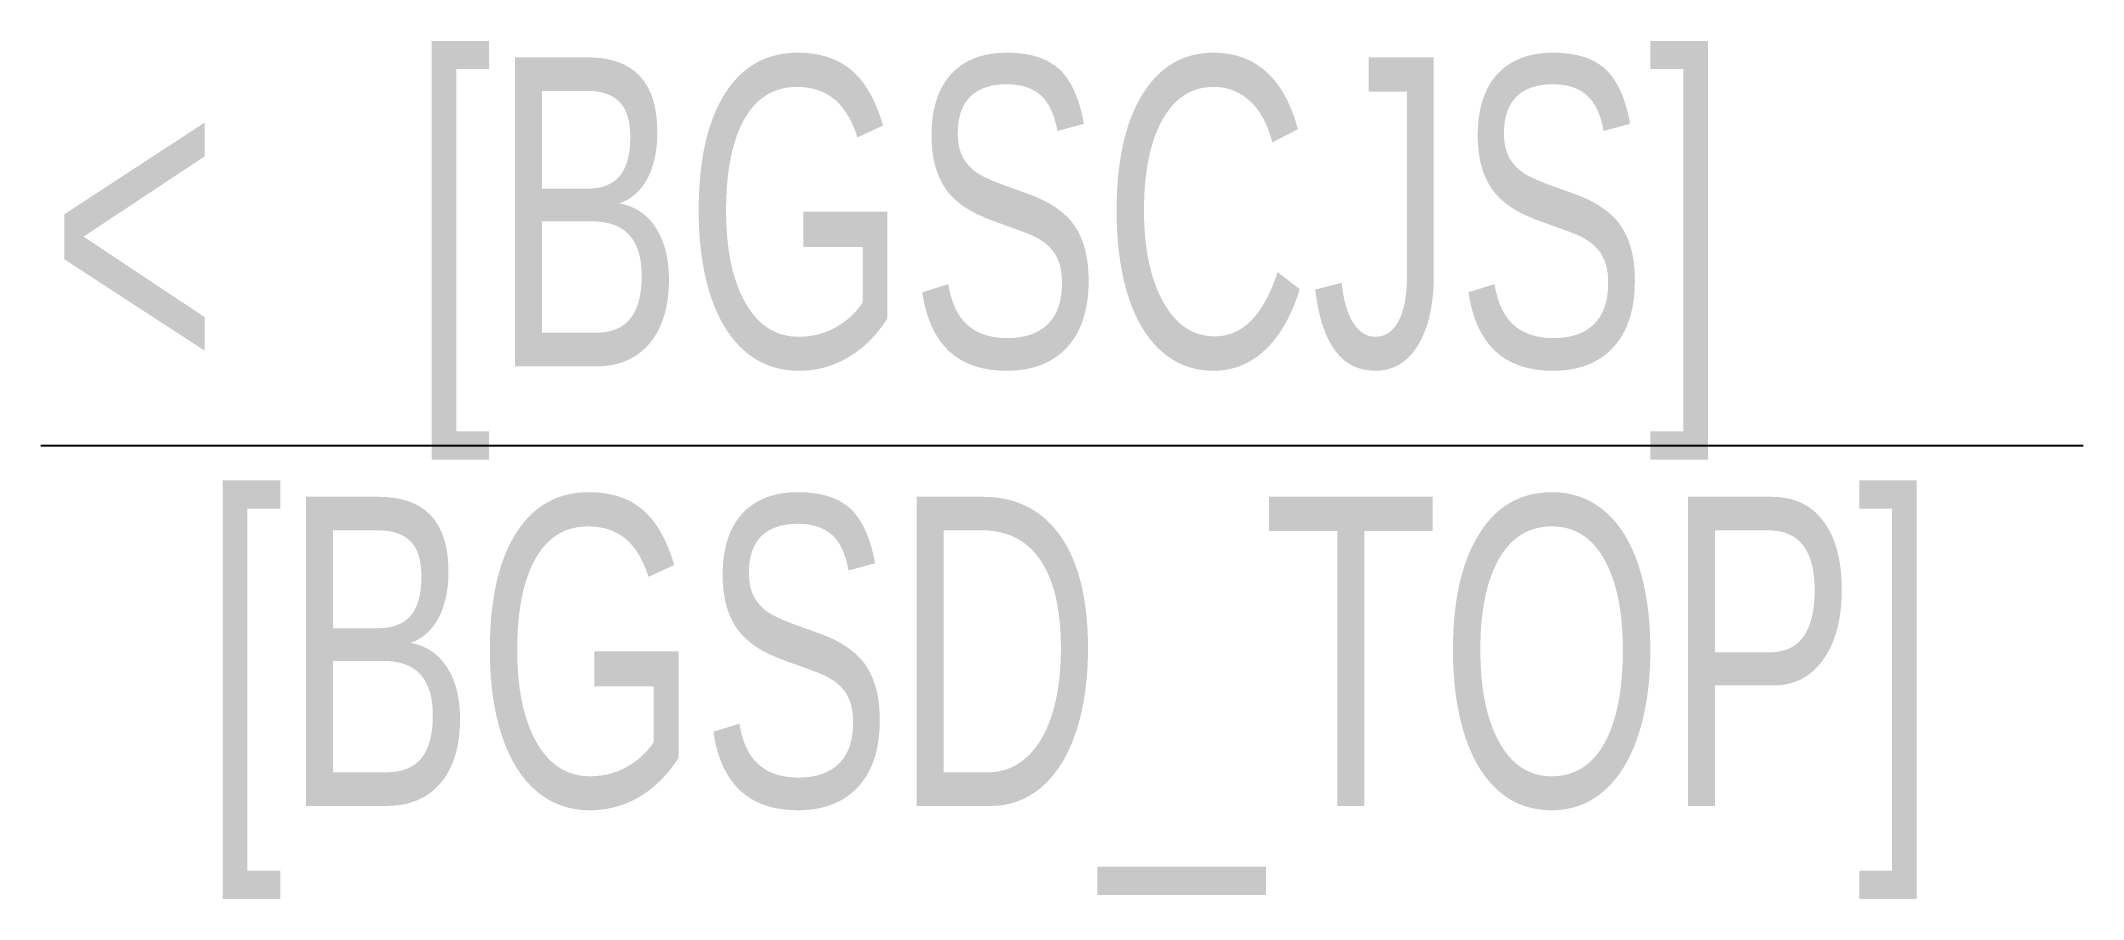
# Model space of a CAD drawing. Extents: x -7 to 6.9, y -3.1 to 2.7.
import ezdxf
from ezdxf.enums import TextEntityAlignment as Align

# ---------------------------------------------------------------- set-up
doc = ezdxf.new("R2010")
doc.units = 0
doc.header["$MEASUREMENT"] = 0
doc.layers.get('0').update_dxf_attribs({"linetype": 'CONTINUOUS'})
doc.styles.add('LZ_FONTS_FS', font='hxm.ttf', dxfattribs={"width": 0.7})

msp = doc.modelspace()

# ---------------------------------------------------------------- linework, layer by layer
msp.add_line((-6.995, 0), (6.89, 0))

# ---------------------------------------------------------------- texts
at = {"style": 'LZ_FONTS_FS', "width": 0.7}
for s, p in [('[BGSCJS]', (0, 0.538)), ('[BGSD_TOP]', (0, -2.448))]:
    msp.add_text(s, height=2.1, dxfattribs=at).set_placement(p, align=Align.CENTER)
msp.add_text('<', height=2.1, dxfattribs=at).set_placement((-6.933, 0.415))

doc.saveas('drawing.dxf')
